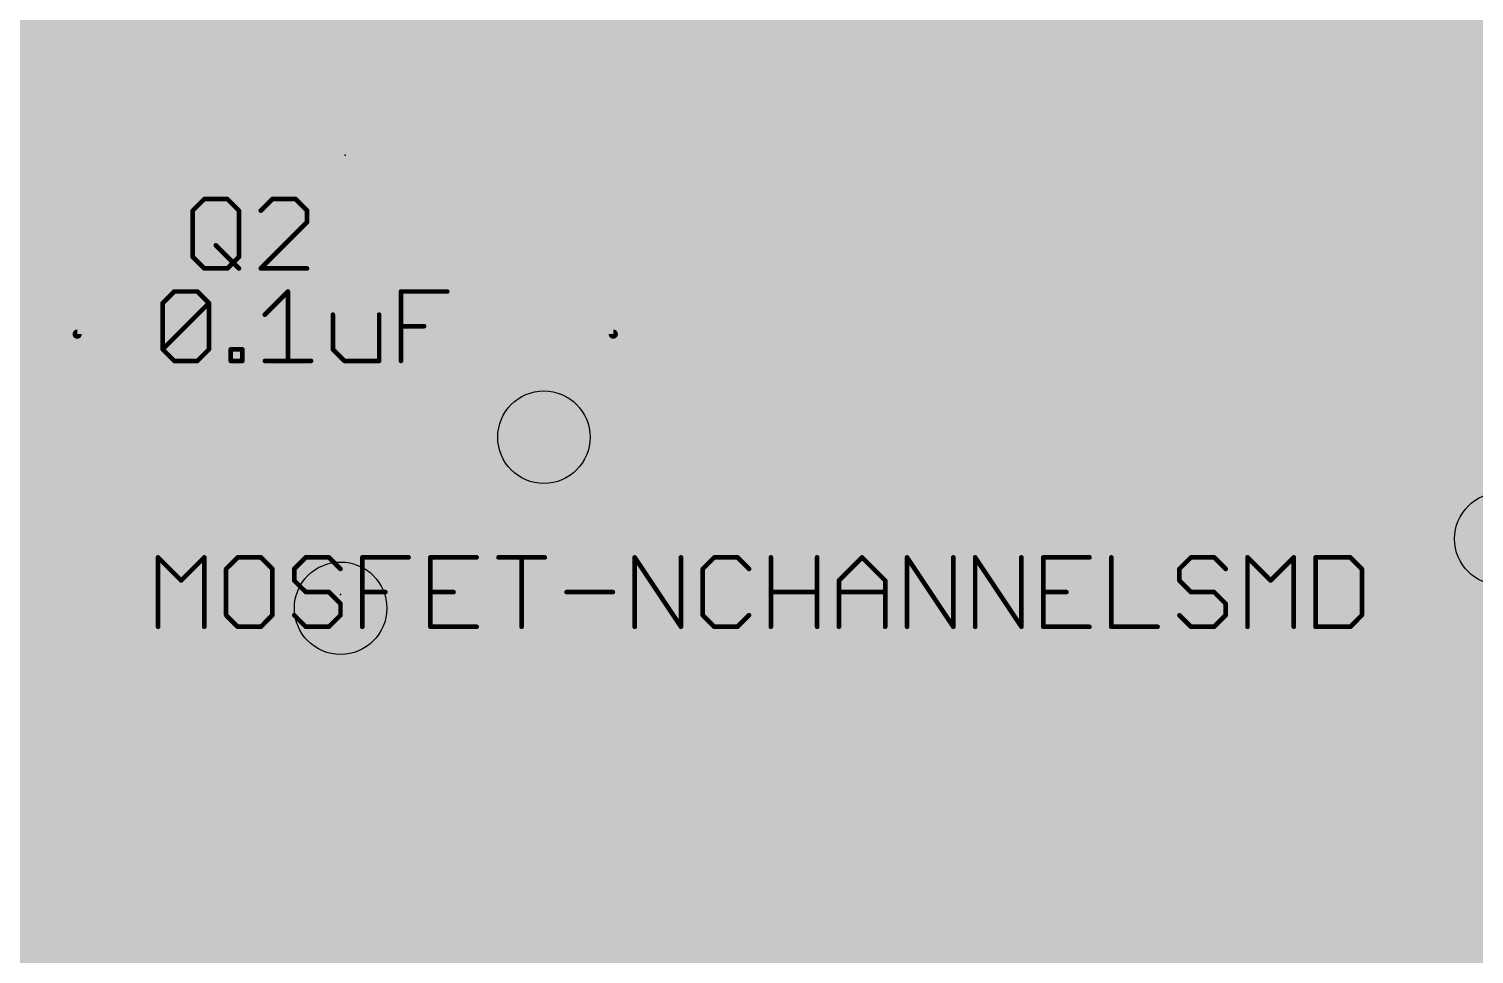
# Model space of a CAD drawing. Extents: x -29 to 78, y -15 to 28.
# Drawn here: x 13.65 to 21.6, y 6.79 to 11.87 of the extents above; entities that cross this region are included whole.
import ezdxf

# ---------------------------------------------------------------- set-up
doc = ezdxf.new("R2010")
doc.units = 0
for name, color, linetype in [('1', 12, 'CONTINUOUS'), ('16', 132, 'CONTINUOUS'), ('18', 110, 'CONTINUOUS'), ('201', 110, 'CONTINUOUS'), ('21', 41, 'CONTINUOUS'), ('22', 40, 'CONTINUOUS'), ('23', 53, 'CONTINUOUS'), ('25', 253, 'CONTINUOUS'), ('27', 253, 'CONTINUOUS'), ('29', 253, 'CONTINUOUS'), ('31', 253, 'CONTINUOUS'), ('35', 253, 'CONTINUOUS'), ('39', 12, 'CONTINUOUS'), ('44', 253, 'CONTINUOUS'), ('51', 53, 'CONTINUOUS')]:
    doc.layers.add(name, color=color, linetype=linetype)

# ---------------------------------------------------------------- blocks, each defined once
blk = doc.blocks.new('RECT')
blk.add_solid([(-0.5, -0.5), (0.5, -0.5), (-0.5, 0.5), (0.5, 0.5)])
blk = doc.blocks.new('ROUNDV')
at = {"const_width": 0.5}
blk.add_lwpolyline([(0, -0.25, 1), (0, 0.25, 1), (0, -0.25)], format="xyb", dxfattribs=at)

msp = doc.modelspace()

# ---------------------------------------------------------------- linework, layer by layer
at = {"layer": '1', "const_width": 0.254}
for points in [[(14.517, 11.176), (14.517, 13.2779)], [(9.906, 11.176), (14.517, 11.176)], [(14.517, 11.176), (14.5424, 11.176)], [(16.2424, 11.176), (16.9294, 10.489)], [(16.9294, 10.489), (18.032, 10.489)], [(19.05, 7.62), (21.59, 10.16)], [(21.59, 10.16), (24.13, 10.16)], [(13.9446, 9.4488), (14.3588, 9.863)], [(14.3588, 9.863), (15.367, 9.863)], [(16.4846, 9.6266), (16.317, 9.459)], [(13.9446, 9.0932), (13.9446, 9.4488)], [(16.317, 9.459), (16.317, 7.763)], [(13.5128, 8.6614), (13.9446, 9.0932)], [(21.7424, 9.0678), (20.832, 8.1574)], [(14.4932, 7.813), (15.367, 8.6868)], [(20.832, 8.1574), (20.832, 6.989)], [(14.417, 7.763), (14.417, 7.813)], [(14.417, 7.813), (14.4932, 7.813)], [(16.317, 7.763), (16.46, 7.62)], [(16.46, 7.62), (19.05, 7.62)]]:
    msp.add_lwpolyline(points, dxfattribs=at)
at = {"layer": '1', "const_width": 0.127}
for points in [[(14.517, 11.2395, 1), (14.517, 11.1125)], [(14.517, 11.1125, 1), (14.517, 11.2395)], [(14.5424, 11.1125, 1), (14.5424, 11.2395)], [(16.2873, 11.2209, 1), (16.1975, 11.1311)], [(14.4535, 11.176, 1), (14.5805, 11.176)], [(16.9294, 10.5525, 1), (16.9294, 10.4255)], [(16.8845, 10.4441, 1), (16.9743, 10.5339)], [(18.032, 10.4255, 1), (18.032, 10.5525)], [(21.59, 10.2235, 1), (21.59, 10.0965)], [(21.6349, 10.1151, 1), (21.5451, 10.2049)], [(14.3588, 9.9265, 1), (14.3588, 9.7995)], [(14.4037, 9.8181, 1), (14.3139, 9.9079)], [(15.367, 9.7995, 1), (15.367, 9.9265)], [(16.5295, 9.5817, 1), (16.4397, 9.6715)], [(14.0081, 9.4488, 1), (13.8811, 9.4488)], [(13.8997, 9.4937, 1), (13.9895, 9.4039)], [(16.3805, 9.459, 1), (16.2535, 9.459)], [(16.2721, 9.5039, 1), (16.3619, 9.4141)], [(13.9895, 9.0483, 1), (13.8997, 9.1381)], [(13.8811, 9.0932, 1), (14.0081, 9.0932)], [(15.4119, 8.6419, 1), (15.3221, 8.7317)], [(20.8955, 8.1574, 1), (20.7685, 8.1574)], [(20.7871, 8.2023, 1), (20.8769, 8.1125)], [(14.4805, 7.813, 1), (14.3535, 7.813)], [(14.417, 7.8765, 1), (14.417, 7.7495)], [(14.4483, 7.8579, 1), (14.5381, 7.7681)], [(14.4932, 7.7495, 1), (14.4932, 7.8765)], [(16.3619, 7.8079, 1), (16.2721, 7.7181)], [(14.3535, 7.763, 1), (14.4805, 7.763)], [(16.2535, 7.763, 1), (16.3805, 7.763)], [(16.46, 7.6835, 1), (16.46, 7.5565)], [(16.4151, 7.5751, 1), (16.5049, 7.6649)], [(19.0051, 7.6649, 1), (19.0949, 7.5751)], [(19.05, 7.5565, 1), (19.05, 7.6835)], [(20.7685, 6.989, 1), (20.8955, 6.989)]]:
    msp.add_lwpolyline(points, format="xyb", dxfattribs=at)
at = {"layer": '16', "const_width": 0.254}
for points in [[(12.1158, 9.6266), (16.4846, 9.6266)], [(15.367, 8.6868), (15.9512, 8.6868)], [(15.9512, 8.6868), (18.288, 6.35)]]:
    msp.add_lwpolyline(points, dxfattribs=at)
at = {"layer": '16', "const_width": 0.127}
for points in [[(16.4846, 9.5631, 1), (16.4846, 9.6901)], [(15.367, 8.7503, 1), (15.367, 8.6233)], [(15.9961, 8.7317, 1), (15.9063, 8.6419)], [(15.9512, 8.6233, 1), (15.9512, 8.7503)]]:
    msp.add_lwpolyline(points, format="xyb", dxfattribs=at)
at = {"layer": '21'}
for points, const_width in [([(15.3924, 11.2065), (15.3924, 11.1455)], 0.5588), ([(14.567, 9.463), (13.967, 9.463)], 0.2032), ([(13.967, 9.463), (13.967, 8.663)], 0.2032), ([(16.167, 9.463), (16.767, 9.463)], 0.2032), ([(16.767, 9.463), (16.767, 8.663)], 0.2032), ([(18.032, 6.989), (18.032, 7.989)], 0.2032), ([(18.032, 6.989), (19.032, 6.989)], 0.2032)]:
    msp.add_lwpolyline(points, dxfattribs=dict(at, const_width=const_width))
for points, const_width in [([(15.5321, 11.2065, 1), (15.2527, 11.2065)], 0.2794), ([(15.2527, 11.1455, 1), (15.5321, 11.1455)], 0.2794), ([(13.967, 9.5138, 1), (13.967, 9.4122)], 0.1016), ([(14.0178, 9.463, 1), (13.9162, 9.463)], 0.1016), ([(14.567, 9.4122, 1), (14.567, 9.5138)], 0.1016), ([(16.167, 9.5138, 1), (16.167, 9.4122)], 0.1016), ([(16.8178, 9.463, 1), (16.7162, 9.463)], 0.1016), ([(16.767, 9.4122, 1), (16.767, 9.5138)], 0.1016), ([(13.9162, 8.663, 1), (14.0178, 8.663)], 0.1016), ([(16.7162, 8.663, 1), (16.8178, 8.663)], 0.1016), ([(18.0828, 7.989, 1), (17.9812, 7.989)], 0.1016), ([(18.032, 7.0398, 1), (18.032, 6.9382)], 0.1016), ([(19.032, 6.9382, 1), (19.032, 7.0398)], 0.1016), ([(17.9812, 6.989, 1), (18.0828, 6.989)], 0.1016)]:
    msp.add_lwpolyline(points, format="xyb", dxfattribs=dict(at, const_width=const_width))
at = {"layer": '22', "const_width": 0.2794}
for points in [[(16.1616, 10.5296), (16.1616, 9.0297)], [(17.0031, 10.2796), (17.0031, 9.2797)], [(21.3689, 10.2796), (21.3689, 9.2797)], [(15.4117, 10.0296), (15.1617, 9.7796)], [(15.9117, 10.0296), (15.4117, 10.0296)], [(16.1616, 9.7796), (15.9117, 10.0296)], [(17.2531, 10.0296), (16.7531, 10.0296)], [(17.8903, 9.7796), (18.1403, 10.0296)], [(18.1403, 10.0296), (18.6403, 10.0296)], [(18.6403, 10.0296), (18.8902, 9.7796)], [(19.5275, 9.7796), (19.7775, 10.0296)], [(19.7775, 10.0296), (20.2774, 10.0296)], [(20.2774, 10.0296), (20.5274, 9.7796)], [(21.6188, 10.0296), (21.1189, 10.0296)], [(15.1617, 9.7796), (15.1617, 9.0297)], [(17.8903, 9.2797), (17.8903, 9.7796)], [(18.8902, 9.7796), (18.8902, 9.2797)], [(19.5275, 9.2797), (19.5275, 9.7796)], [(20.5274, 9.7796), (20.5274, 9.2797)], [(17.0031, 9.2797), (16.7531, 9.0297)], [(18.1403, 9.0297), (17.8903, 9.2797)], [(18.8902, 9.2797), (18.6403, 9.0297)], [(19.7775, 9.0297), (19.5275, 9.2797)], [(20.5274, 9.2797), (20.2774, 9.0297)], [(21.3689, 9.2797), (21.1189, 9.0297)], [(18.6403, 9.0297), (18.1403, 9.0297)], [(20.2774, 9.0297), (19.7775, 9.0297)]]:
    msp.add_lwpolyline(points, dxfattribs=at)
at = {"layer": '22', "const_width": 0.1397}
for points in [[(16.2315, 10.5296, 1), (16.0918, 10.5296)], [(17.073, 10.2796, 1), (16.9333, 10.2796)], [(21.4387, 10.2796, 1), (21.299, 10.2796)], [(15.4117, 10.0995, 1), (15.4117, 9.9598)], [(15.4611, 9.9802, 1), (15.3623, 10.079)], [(15.9611, 10.079, 1), (15.8623, 9.9802)], [(15.9117, 9.9598, 1), (15.9117, 10.0995)], [(16.7531, 10.0995, 1), (16.7531, 9.9598)], [(17.2531, 9.9598, 1), (17.2531, 10.0995)], [(18.1403, 10.0995, 1), (18.1403, 9.9598)], [(18.1897, 9.9802, 1), (18.0909, 10.079)], [(18.6897, 10.079, 1), (18.5909, 9.9802)], [(18.6403, 9.9598, 1), (18.6403, 10.0995)], [(19.7775, 10.0995, 1), (19.7775, 9.9598)], [(19.8268, 9.9802, 1), (19.7281, 10.079)], [(20.3268, 10.079, 1), (20.228, 9.9802)], [(20.2774, 9.9598, 1), (20.2774, 10.0995)], [(21.1189, 10.0995, 1), (21.1189, 9.9598)], [(21.6188, 9.9598, 1), (21.6188, 10.0995)], [(15.1123, 9.829, 1), (15.2111, 9.7302)], [(15.2316, 9.7796, 1), (15.0919, 9.7796)], [(16.1123, 9.7302, 1), (16.211, 9.829)], [(17.9602, 9.7796, 1), (17.8205, 9.7796)], [(17.8409, 9.829, 1), (17.9397, 9.7302)], [(18.9601, 9.7796, 1), (18.8204, 9.7796)], [(18.8408, 9.7302, 1), (18.9396, 9.829)], [(19.5973, 9.7796, 1), (19.4576, 9.7796)], [(19.4781, 9.829, 1), (19.5769, 9.7302)], [(20.5972, 9.7796, 1), (20.4575, 9.7796)], [(20.478, 9.7302, 1), (20.5768, 9.829)], [(17.0525, 9.2303, 1), (16.9537, 9.3291)], [(17.9397, 9.3291, 1), (17.8409, 9.2303)], [(18.9396, 9.2303, 1), (18.8408, 9.3291)], [(19.5769, 9.3291, 1), (19.4781, 9.2303)], [(20.5768, 9.2303, 1), (20.478, 9.3291)], [(21.4182, 9.2303, 1), (21.3195, 9.3291)], [(16.9333, 9.2797, 1), (17.073, 9.2797)], [(17.8205, 9.2797, 1), (17.9602, 9.2797)], [(18.8204, 9.2797, 1), (18.9601, 9.2797)], [(19.4576, 9.2797, 1), (19.5973, 9.2797)], [(20.4575, 9.2797, 1), (20.5972, 9.2797)], [(21.299, 9.2797, 1), (21.4387, 9.2797)], [(16.7037, 9.0791, 1), (16.8025, 8.9803)], [(18.1403, 9.0996, 1), (18.1403, 8.9598)], [(18.0909, 8.9803, 1), (18.1897, 9.0791)], [(18.5909, 9.0791, 1), (18.6897, 8.9803)], [(18.6403, 8.9598, 1), (18.6403, 9.0996)], [(19.7775, 9.0996, 1), (19.7775, 8.9598)], [(19.7281, 8.9803, 1), (19.8268, 9.0791)], [(20.228, 9.0791, 1), (20.3268, 8.9803)], [(20.2774, 8.9598, 1), (20.2774, 9.0996)], [(21.0695, 9.0791, 1), (21.1683, 8.9803)], [(15.0919, 9.0297, 1), (15.2316, 9.0297)], [(16.0918, 9.0297, 1), (16.2315, 9.0297)]]:
    msp.add_lwpolyline(points, format="xyb", dxfattribs=at)
at = {"layer": '23'}
for p in [(15.3924, 11.176), (15.367, 8.763)]:
    msp.add_point(p, dxfattribs=at)
at = {"layer": '25', "const_width": 0.0254}
for points in [[(14.5542, 10.8715), (14.6178, 10.935)], [(14.5542, 10.6173), (14.5542, 10.8715)], [(14.6178, 10.935), (14.7449, 10.935)], [(14.7449, 10.935), (14.8084, 10.8715)], [(14.8084, 10.8715), (14.8084, 10.6173)], [(14.992, 10.935), (14.9284, 10.8715)], [(15.1191, 10.935), (14.992, 10.935)], [(15.1826, 10.8715), (15.1191, 10.935)], [(15.1826, 10.8079), (15.1826, 10.8715)], [(14.9284, 10.5537), (15.1826, 10.8079)], [(14.6813, 10.6808), (14.8084, 10.5537)], [(14.6178, 10.5537), (14.5542, 10.6173)], [(14.7449, 10.5537), (14.6178, 10.5537)], [(14.8084, 10.6173), (14.7449, 10.5537)], [(15.1826, 10.5537), (14.9284, 10.5537)]]:
    msp.add_lwpolyline(points, dxfattribs=at)
at = {"layer": '25', "const_width": 0.0127}
for points in [[(14.5606, 10.8715, 1), (14.5479, 10.8715)], [(14.5497, 10.876, 1), (14.5587, 10.867)], [(14.6178, 10.9414, 1), (14.6178, 10.9287)], [(14.6222, 10.9305, 1), (14.6133, 10.9395)], [(14.7494, 10.9395, 1), (14.7404, 10.9305)], [(14.7449, 10.9287, 1), (14.7449, 10.9414)], [(14.8148, 10.8715, 1), (14.8021, 10.8715)], [(14.8039, 10.867, 1), (14.8129, 10.876)], [(14.9239, 10.876, 1), (14.9329, 10.867)], [(14.992, 10.9414, 1), (14.992, 10.9287)], [(14.9964, 10.9305, 1), (14.9875, 10.9395)], [(15.1236, 10.9395, 1), (15.1146, 10.9305)], [(15.1191, 10.9287, 1), (15.1191, 10.9414)], [(15.189, 10.8715, 1), (15.1763, 10.8715)], [(15.1781, 10.867, 1), (15.1871, 10.876)], [(15.1763, 10.8079, 1), (15.189, 10.8079)], [(15.1871, 10.8034, 1), (15.1781, 10.8124)], [(14.6858, 10.6853, 1), (14.6768, 10.6763)], [(14.5587, 10.6217, 1), (14.5497, 10.6128)], [(14.5479, 10.6173, 1), (14.5606, 10.6173)], [(14.6178, 10.5601, 1), (14.6178, 10.5474)], [(14.6133, 10.5492, 1), (14.6222, 10.5582)], [(14.7404, 10.5582, 1), (14.7494, 10.5492)], [(14.7449, 10.5474, 1), (14.7449, 10.5601)], [(14.8021, 10.6173, 1), (14.8148, 10.6173)], [(14.8129, 10.6128, 1), (14.8039, 10.6217)], [(14.8039, 10.5492, 1), (14.8129, 10.5582)], [(14.9284, 10.5601, 1), (14.9284, 10.5474)], [(14.9239, 10.5582, 1), (14.9329, 10.5492)], [(15.1826, 10.5474, 1), (15.1826, 10.5601)]]:
    msp.add_lwpolyline(points, format="xyb", dxfattribs=at)
at = {"layer": '27', "const_width": 0.0254}
for points in [[(14.3891, 10.3635), (14.4527, 10.427)], [(14.4527, 10.427), (14.5798, 10.427)], [(14.5798, 10.427), (14.6433, 10.3635)], [(14.9504, 10.2999), (15.0775, 10.427)], [(15.0775, 10.427), (15.0775, 10.0457)], [(15.6988, 10.0457), (15.6988, 10.427)], [(15.6988, 10.427), (15.953, 10.427)], [(14.3891, 10.1093), (14.3891, 10.3635)], [(14.3891, 10.1093), (14.6433, 10.3635)], [(14.6433, 10.3635), (14.6433, 10.1093)], [(15.3246, 10.2999), (15.3246, 10.1093)], [(15.5788, 10.0457), (15.5788, 10.2999)], [(15.6988, 10.2364), (15.8259, 10.2364)], [(14.4527, 10.0457), (14.3891, 10.1093)], [(14.6433, 10.1093), (14.5798, 10.0457)], [(14.7633, 10.0457), (14.7633, 10.1093)], [(14.7633, 10.1093), (14.8269, 10.1093)], [(14.8269, 10.1093), (14.8269, 10.0457)], [(15.3246, 10.1093), (15.3882, 10.0457)], [(14.5798, 10.0457), (14.4527, 10.0457)], [(14.8269, 10.0457), (14.7633, 10.0457)], [(14.9504, 10.0457), (15.2046, 10.0457)], [(15.3882, 10.0457), (15.5788, 10.0457)], [(14.3637, 8.5852), (14.3637, 8.9665)], [(14.3637, 8.9665), (14.4908, 8.8394)], [(14.4908, 8.8394), (14.6179, 8.9665)], [(14.6179, 8.9665), (14.6179, 8.5852)], [(14.8015, 8.9665), (14.7379, 8.903)], [(14.9286, 8.9665), (14.8015, 8.9665)], [(14.9921, 8.903), (14.9286, 8.9665)], [(15.1757, 8.9665), (15.1121, 8.903)], [(15.3028, 8.9665), (15.1757, 8.9665)], [(15.3663, 8.903), (15.3028, 8.9665)], [(15.4863, 8.5852), (15.4863, 8.9665)], [(15.4863, 8.9665), (15.7405, 8.9665)], [(16.1147, 8.9665), (15.8605, 8.9665)], [(15.8605, 8.9665), (15.8605, 8.5852)], [(16.2347, 8.9665), (16.4889, 8.9665)], [(16.3618, 8.5852), (16.3618, 8.9665)], [(16.9831, 8.5852), (16.9831, 8.9665)], [(16.9831, 8.9665), (17.2374, 8.5852)], [(17.2374, 8.5852), (17.2374, 8.9665)], [(17.4209, 8.9665), (17.3574, 8.903)], [(17.548, 8.9665), (17.4209, 8.9665)], [(17.6116, 8.903), (17.548, 8.9665)], [(17.7316, 8.5852), (17.7316, 8.9665)], [(17.9858, 8.9665), (17.9858, 8.5852)], [(18.1058, 8.8394), (18.2329, 8.9665)], [(18.2329, 8.9665), (18.36, 8.8394)], [(18.48, 8.5852), (18.48, 8.9665)], [(18.48, 8.9665), (18.7342, 8.5852)], [(18.7342, 8.5852), (18.7342, 8.9665)], [(18.8542, 8.5852), (18.8542, 8.9665)], [(18.8542, 8.9665), (19.1084, 8.5852)], [(19.1084, 8.5852), (19.1084, 8.9665)], [(19.4826, 8.9665), (19.2284, 8.9665)], [(19.2284, 8.9665), (19.2284, 8.5852)], [(19.6026, 8.9665), (19.6026, 8.5852)], [(20.0403, 8.9665), (19.9768, 8.903)], [(20.1675, 8.9665), (20.0403, 8.9665)], [(20.231, 8.903), (20.1675, 8.9665)], [(20.351, 8.5852), (20.351, 8.9665)], [(20.351, 8.9665), (20.4781, 8.8394)], [(20.4781, 8.8394), (20.6052, 8.9665)], [(20.6052, 8.9665), (20.6052, 8.5852)], [(20.7252, 8.9665), (20.7252, 8.5852)], [(20.9159, 8.9665), (20.7252, 8.9665)], [(20.9794, 8.903), (20.9159, 8.9665)], [(14.7379, 8.903), (14.7379, 8.6488)], [(14.9921, 8.6488), (14.9921, 8.903)], [(15.1121, 8.903), (15.1121, 8.8394)], [(17.3574, 8.903), (17.3574, 8.6488)], [(19.9768, 8.903), (19.9768, 8.8394)], [(20.9794, 8.6488), (20.9794, 8.903)], [(15.1121, 8.8394), (15.1757, 8.7759)], [(18.1058, 8.5852), (18.1058, 8.8394)], [(18.36, 8.8394), (18.36, 8.5852)], [(19.9768, 8.8394), (20.0403, 8.7759)], [(15.1757, 8.7759), (15.3028, 8.7759)], [(15.3028, 8.7759), (15.3663, 8.7123)], [(15.4863, 8.7759), (15.6134, 8.7759)], [(15.8605, 8.7759), (15.9876, 8.7759)], [(16.6089, 8.7759), (16.8632, 8.7759)], [(17.7316, 8.7759), (17.9858, 8.7759)], [(18.1058, 8.7759), (18.36, 8.7759)], [(19.2284, 8.7759), (19.3555, 8.7759)], [(20.0403, 8.7759), (20.1675, 8.7759)], [(20.1675, 8.7759), (20.231, 8.7123)], [(14.7379, 8.6488), (14.8015, 8.5852)], [(14.9286, 8.5852), (14.9921, 8.6488)], [(15.1757, 8.5852), (15.1121, 8.6488)], [(15.3663, 8.6488), (15.3028, 8.5852)], [(15.3663, 8.7123), (15.3663, 8.6488)], [(17.3574, 8.6488), (17.4209, 8.5852)], [(17.548, 8.5852), (17.6116, 8.6488)], [(20.0403, 8.5852), (19.9768, 8.6488)], [(20.231, 8.6488), (20.1675, 8.5852)], [(20.231, 8.7123), (20.231, 8.6488)], [(20.9159, 8.5852), (20.9794, 8.6488)], [(14.8015, 8.5852), (14.9286, 8.5852)], [(15.3028, 8.5852), (15.1757, 8.5852)], [(15.8605, 8.5852), (16.1147, 8.5852)], [(17.4209, 8.5852), (17.548, 8.5852)], [(19.2284, 8.5852), (19.4826, 8.5852)], [(19.6026, 8.5852), (19.8568, 8.5852)], [(20.1675, 8.5852), (20.0403, 8.5852)], [(20.7252, 8.5852), (20.9159, 8.5852)]]:
    msp.add_lwpolyline(points, dxfattribs=at)
at = {"layer": '27', "const_width": 0.0127}
for points in [[(14.4527, 10.4334, 1), (14.4527, 10.4207)], [(14.4571, 10.4225, 1), (14.4482, 10.4315)], [(14.5843, 10.4315, 1), (14.5753, 10.4225)], [(14.5798, 10.4207, 1), (14.5798, 10.4334)], [(15.0839, 10.427, 1), (15.0712, 10.427)], [(15.082, 10.4225, 1), (15.073, 10.4315)], [(15.6988, 10.4334, 1), (15.6988, 10.4207)], [(15.7052, 10.427, 1), (15.6925, 10.427)], [(15.953, 10.4207, 1), (15.953, 10.4334)], [(14.3846, 10.368, 1), (14.3936, 10.359)], [(14.3955, 10.3635, 1), (14.3828, 10.3635)], [(14.6497, 10.3635, 1), (14.637, 10.3635)], [(14.6478, 10.359, 1), (14.6388, 10.368)], [(14.6388, 10.359, 1), (14.6478, 10.368)], [(14.9459, 10.3044, 1), (14.9549, 10.2954)], [(15.331, 10.2999, 1), (15.3183, 10.2999)], [(15.5852, 10.2999, 1), (15.5725, 10.2999)], [(15.6988, 10.2427, 1), (15.6988, 10.23)], [(15.8259, 10.23, 1), (15.8259, 10.2427)], [(14.3936, 10.1137, 1), (14.3846, 10.1048)], [(14.3846, 10.1137, 1), (14.3936, 10.1048)], [(14.3828, 10.1093, 1), (14.3955, 10.1093)], [(14.637, 10.1093, 1), (14.6497, 10.1093)], [(14.6478, 10.1048, 1), (14.6388, 10.1137)], [(14.7697, 10.1093, 1), (14.757, 10.1093)], [(14.7633, 10.1156, 1), (14.7633, 10.1029)], [(14.8332, 10.1093, 1), (14.8205, 10.1093)], [(14.8269, 10.1029, 1), (14.8269, 10.1156)], [(15.3291, 10.1137, 1), (15.3201, 10.1048)], [(15.3183, 10.1093, 1), (15.331, 10.1093)], [(14.4527, 10.052, 1), (14.4527, 10.0394)], [(14.4482, 10.0412, 1), (14.4571, 10.0502)], [(14.5753, 10.0502, 1), (14.5843, 10.0412)], [(14.5798, 10.0394, 1), (14.5798, 10.052)], [(14.757, 10.0457, 1), (14.7697, 10.0457)], [(14.7633, 10.052, 1), (14.7633, 10.0394)], [(14.8205, 10.0457, 1), (14.8332, 10.0457)], [(14.8269, 10.0394, 1), (14.8269, 10.052)], [(14.9504, 10.052, 1), (14.9504, 10.0394)], [(15.0712, 10.0457, 1), (15.0839, 10.0457)], [(15.2046, 10.0394, 1), (15.2046, 10.052)], [(15.3882, 10.052, 1), (15.3882, 10.0394)], [(15.3837, 10.0412, 1), (15.3927, 10.0502)], [(15.5725, 10.0457, 1), (15.5852, 10.0457)], [(15.5788, 10.0394, 1), (15.5788, 10.052)], [(15.6925, 10.0457, 1), (15.7052, 10.0457)], [(14.3701, 8.9665, 1), (14.3574, 8.9665)], [(14.3682, 8.971, 1), (14.3592, 8.962)], [(14.6243, 8.9665, 1), (14.6116, 8.9665)], [(14.6224, 8.962, 1), (14.6134, 8.971)], [(14.8015, 8.9729, 1), (14.8015, 8.9602)], [(14.8059, 8.962, 1), (14.797, 8.971)], [(14.9331, 8.971, 1), (14.9241, 8.962)], [(14.9286, 8.9602, 1), (14.9286, 8.9729)], [(15.1757, 8.9729, 1), (15.1757, 8.9602)], [(15.1802, 8.962, 1), (15.1712, 8.971)], [(15.3073, 8.971, 1), (15.2983, 8.962)], [(15.3028, 8.9602, 1), (15.3028, 8.9729)], [(15.4863, 8.9729, 1), (15.4863, 8.9602)], [(15.4927, 8.9665, 1), (15.48, 8.9665)], [(15.7405, 8.9602, 1), (15.7405, 8.9729)], [(15.8605, 8.9729, 1), (15.8605, 8.9602)], [(15.8669, 8.9665, 1), (15.8542, 8.9665)], [(16.1147, 8.9602, 1), (16.1147, 8.9729)], [(16.2347, 8.9729, 1), (16.2347, 8.9602)], [(16.3682, 8.9665, 1), (16.3555, 8.9665)], [(16.4889, 8.9602, 1), (16.4889, 8.9729)], [(16.9895, 8.9665, 1), (16.9768, 8.9665)], [(16.9884, 8.97, 1), (16.9779, 8.963)], [(17.2437, 8.9665, 1), (17.231, 8.9665)], [(17.4209, 8.9729, 1), (17.4209, 8.9602)], [(17.4254, 8.962, 1), (17.4164, 8.971)], [(17.5525, 8.971, 1), (17.5435, 8.962)], [(17.548, 8.9602, 1), (17.548, 8.9729)], [(17.7379, 8.9665, 1), (17.7252, 8.9665)], [(17.9921, 8.9665, 1), (17.9794, 8.9665)], [(18.2374, 8.971, 1), (18.2284, 8.962)], [(18.2374, 8.962, 1), (18.2284, 8.971)], [(18.4863, 8.9665, 1), (18.4736, 8.9665)], [(18.4853, 8.97, 1), (18.4747, 8.963)], [(18.7405, 8.9665, 1), (18.7278, 8.9665)], [(18.8605, 8.9665, 1), (18.8478, 8.9665)], [(18.8595, 8.97, 1), (18.8489, 8.963)], [(19.1147, 8.9665, 1), (19.102, 8.9665)], [(19.2284, 8.9729, 1), (19.2284, 8.9602)], [(19.2347, 8.9665, 1), (19.222, 8.9665)], [(19.4826, 8.9602, 1), (19.4826, 8.9729)], [(19.6089, 8.9665, 1), (19.5962, 8.9665)], [(20.0403, 8.9729, 1), (20.0403, 8.9602)], [(20.0448, 8.962, 1), (20.0359, 8.971)], [(20.1719, 8.971, 1), (20.163, 8.962)], [(20.1675, 8.9602, 1), (20.1675, 8.9729)], [(20.3555, 8.971, 1), (20.3465, 8.962)], [(20.3574, 8.9665, 1), (20.3447, 8.9665)], [(20.6116, 8.9665, 1), (20.5989, 8.9665)], [(20.6097, 8.962, 1), (20.6007, 8.971)], [(20.7252, 8.9729, 1), (20.7252, 8.9602)], [(20.7316, 8.9665, 1), (20.7189, 8.9665)], [(20.9204, 8.971, 1), (20.9114, 8.962)], [(20.9159, 8.9602, 1), (20.9159, 8.9729)], [(14.7334, 8.9075, 1), (14.7424, 8.8985)], [(14.7443, 8.903, 1), (14.7316, 8.903)], [(14.9985, 8.903, 1), (14.9858, 8.903)], [(14.9876, 8.8985, 1), (14.9966, 8.9075)], [(15.1076, 8.9075, 1), (15.1166, 8.8985)], [(15.1185, 8.903, 1), (15.1058, 8.903)], [(15.3618, 8.8985, 1), (15.3708, 8.9075)], [(17.3637, 8.903, 1), (17.351, 8.903)], [(17.3529, 8.9075, 1), (17.3618, 8.8985)], [(17.6071, 8.8985, 1), (17.6161, 8.9075)], [(19.9831, 8.903, 1), (19.9704, 8.903)], [(19.9723, 8.9075, 1), (19.9813, 8.8985)], [(20.2265, 8.8985, 1), (20.2355, 8.9075)], [(20.9858, 8.903, 1), (20.9731, 8.903)], [(20.9749, 8.8985, 1), (20.9839, 8.9075)], [(14.4863, 8.8439, 1), (14.4953, 8.8349)], [(14.4863, 8.8349, 1), (14.4953, 8.8439)], [(15.1166, 8.8439, 1), (15.1076, 8.8349)], [(15.1058, 8.8394, 1), (15.1185, 8.8394)], [(18.1121, 8.8394, 1), (18.0994, 8.8394)], [(18.1013, 8.8439, 1), (18.1103, 8.8349)], [(18.3663, 8.8394, 1), (18.3536, 8.8394)], [(18.3555, 8.8349, 1), (18.3645, 8.8439)], [(19.9813, 8.8439, 1), (19.9723, 8.8349)], [(19.9704, 8.8394, 1), (19.9831, 8.8394)], [(20.4736, 8.8439, 1), (20.4826, 8.8349)], [(20.4736, 8.8349, 1), (20.4826, 8.8439)], [(15.1757, 8.7822, 1), (15.1757, 8.7695)], [(15.1712, 8.7714, 1), (15.1802, 8.7804)], [(15.3073, 8.7804, 1), (15.2983, 8.7714)], [(15.3028, 8.7695, 1), (15.3028, 8.7822)], [(15.4863, 8.7822, 1), (15.4863, 8.7695)], [(15.6134, 8.7695, 1), (15.6134, 8.7822)], [(15.8605, 8.7822, 1), (15.8605, 8.7695)], [(15.9876, 8.7695, 1), (15.9876, 8.7822)], [(16.6089, 8.7822, 1), (16.6089, 8.7695)], [(16.8632, 8.7695, 1), (16.8632, 8.7822)], [(17.7316, 8.7822, 1), (17.7316, 8.7695)], [(17.9858, 8.7695, 1), (17.9858, 8.7822)], [(18.1058, 8.7822, 1), (18.1058, 8.7695)], [(18.36, 8.7695, 1), (18.36, 8.7822)], [(19.2284, 8.7822, 1), (19.2284, 8.7695)], [(19.3555, 8.7695, 1), (19.3555, 8.7822)], [(20.0403, 8.7822, 1), (20.0403, 8.7695)], [(20.0359, 8.7714, 1), (20.0448, 8.7804)], [(20.1719, 8.7804, 1), (20.163, 8.7714)], [(20.1675, 8.7695, 1), (20.1675, 8.7822)], [(14.7424, 8.6532, 1), (14.7334, 8.6443)], [(14.9966, 8.6443, 1), (14.9876, 8.6532)], [(15.1166, 8.6532, 1), (15.1076, 8.6443)], [(15.3727, 8.7123, 1), (15.36, 8.7123)], [(15.3618, 8.7078, 1), (15.3708, 8.7168)], [(15.3708, 8.6443, 1), (15.3618, 8.6532)], [(17.3618, 8.6532, 1), (17.3529, 8.6443)], [(17.6161, 8.6443, 1), (17.6071, 8.6532)], [(19.9813, 8.6532, 1), (19.9723, 8.6443)], [(20.2374, 8.7123, 1), (20.2247, 8.7123)], [(20.2265, 8.7078, 1), (20.2355, 8.7168)], [(20.2355, 8.6443, 1), (20.2265, 8.6532)], [(20.9839, 8.6443, 1), (20.9749, 8.6532)], [(14.3574, 8.5852, 1), (14.3701, 8.5852)], [(14.6116, 8.5852, 1), (14.6243, 8.5852)], [(14.7316, 8.6488, 1), (14.7443, 8.6488)], [(14.8015, 8.5915, 1), (14.8015, 8.5789)], [(14.797, 8.5807, 1), (14.8059, 8.5897)], [(14.9241, 8.5897, 1), (14.9331, 8.5807)], [(14.9286, 8.5789, 1), (14.9286, 8.5915)], [(14.9858, 8.6488, 1), (14.9985, 8.6488)], [(15.1757, 8.5915, 1), (15.1757, 8.5789)], [(15.1712, 8.5807, 1), (15.1802, 8.5897)], [(15.2983, 8.5897, 1), (15.3073, 8.5807)], [(15.3028, 8.5789, 1), (15.3028, 8.5915)], [(15.36, 8.6488, 1), (15.3727, 8.6488)], [(15.48, 8.5852, 1), (15.4927, 8.5852)], [(15.8605, 8.5915, 1), (15.8605, 8.5789)], [(15.8542, 8.5852, 1), (15.8669, 8.5852)], [(16.1147, 8.5789, 1), (16.1147, 8.5915)], [(16.3555, 8.5852, 1), (16.3682, 8.5852)], [(16.9768, 8.5852, 1), (16.9895, 8.5852)], [(17.231, 8.5852, 1), (17.2437, 8.5852)], [(17.2321, 8.5817, 1), (17.2426, 8.5887)], [(17.351, 8.6488, 1), (17.3637, 8.6488)], [(17.4209, 8.5915, 1), (17.4209, 8.5789)], [(17.4164, 8.5807, 1), (17.4254, 8.5897)], [(17.5435, 8.5897, 1), (17.5525, 8.5807)], [(17.548, 8.5789, 1), (17.548, 8.5915)], [(17.7252, 8.5852, 1), (17.7379, 8.5852)], [(17.9794, 8.5852, 1), (17.9921, 8.5852)], [(18.0994, 8.5852, 1), (18.1121, 8.5852)], [(18.3536, 8.5852, 1), (18.3663, 8.5852)], [(18.4736, 8.5852, 1), (18.4863, 8.5852)], [(18.7278, 8.5852, 1), (18.7405, 8.5852)], [(18.7289, 8.5817, 1), (18.7395, 8.5887)], [(18.8478, 8.5852, 1), (18.8605, 8.5852)], [(19.102, 8.5852, 1), (19.1147, 8.5852)], [(19.1031, 8.5817, 1), (19.1137, 8.5887)], [(19.2284, 8.5915, 1), (19.2284, 8.5789)], [(19.222, 8.5852, 1), (19.2347, 8.5852)], [(19.4826, 8.5789, 1), (19.4826, 8.5915)], [(19.6026, 8.5915, 1), (19.6026, 8.5789)], [(19.5962, 8.5852, 1), (19.6089, 8.5852)], [(19.8568, 8.5789, 1), (19.8568, 8.5915)], [(20.0403, 8.5915, 1), (20.0403, 8.5789)], [(20.0359, 8.5807, 1), (20.0448, 8.5897)], [(20.163, 8.5897, 1), (20.1719, 8.5807)], [(20.1675, 8.5789, 1), (20.1675, 8.5915)], [(20.2247, 8.6488, 1), (20.2374, 8.6488)], [(20.3447, 8.5852, 1), (20.3574, 8.5852)], [(20.5989, 8.5852, 1), (20.6116, 8.5852)], [(20.7252, 8.5915, 1), (20.7252, 8.5789)], [(20.7189, 8.5852, 1), (20.7316, 8.5852)], [(20.9114, 8.5897, 1), (20.9204, 8.5807)], [(20.9159, 8.5789, 1), (20.9159, 8.5915)], [(20.9731, 8.6488, 1), (20.9858, 8.6488)]]:
    msp.add_lwpolyline(points, format="xyb", dxfattribs=at)
at = {"layer": '39', "const_width": 0.0508}
for points in [[(13.9194, 10.193), (13.9194, 12.159)], [(16.8654, 12.159), (16.8654, 10.193)], [(16.8654, 10.193), (13.9194, 10.193)]]:
    msp.add_lwpolyline(points, dxfattribs=at)
at = {"layer": '39', "const_width": 0.0254}
for points in [[(13.9194, 10.2057, 1), (13.9194, 10.1803)], [(13.9067, 10.193, 1), (13.9321, 10.193)], [(16.8527, 10.193, 1), (16.8781, 10.193)], [(16.8654, 10.1803, 1), (16.8654, 10.2057)]]:
    msp.add_lwpolyline(points, format="xyb", dxfattribs=at)
at = {"layer": '44'}
for centre in [(16.4846, 9.6266), (21.7424, 9.0678), (15.367, 8.6868)]:
    msp.add_circle(centre, 0.254, dxfattribs=at)
at = {"layer": '51'}
for points, const_width in [([(18.032, 20.189), (18.032, 6.989)], 0.127), ([(15.0364, 11.608), (15.7484, 11.608)], 0.1016), ([(15.0364, 10.757), (15.7484, 10.757)], 0.1016), ([(13.9446, 8.1026), (13.9446, 9.4234)], 0.1524), ([(13.9446, 9.4234), (16.7894, 9.4234)], 0.1524), ([(16.7894, 9.4234), (16.7894, 8.1026)], 0.1524), ([(16.7894, 8.1026), (13.9446, 8.1026)], 0.1524), ([(18.032, 6.989), (43.832, 6.989)], 0.127)]:
    msp.add_lwpolyline(points, dxfattribs=dict(at, const_width=const_width))
for points, const_width in [([(15.0364, 11.6334, 1), (15.0364, 11.5826)], 0.0508), ([(15.7484, 11.5826, 1), (15.7484, 11.6334)], 0.0508), ([(15.0364, 10.7824, 1), (15.0364, 10.7316)], 0.0508), ([(15.7484, 10.7316, 1), (15.7484, 10.7824)], 0.0508), ([(13.9827, 9.4234, 1), (13.9065, 9.4234)], 0.0762), ([(13.9446, 9.4615, 1), (13.9446, 9.3853)], 0.0762), ([(16.8275, 9.4234, 1), (16.7513, 9.4234)], 0.0762), ([(16.7894, 9.3853, 1), (16.7894, 9.4615)], 0.0762), ([(13.9446, 8.1407, 1), (13.9446, 8.0645)], 0.0762), ([(13.9065, 8.1026, 1), (13.9827, 8.1026)], 0.0762), ([(16.7513, 8.1026, 1), (16.8275, 8.1026)], 0.0762), ([(16.7894, 8.0645, 1), (16.7894, 8.1407)], 0.0762), ([(18.032, 7.0208, 1), (18.032, 6.9573)], 0.0635), ([(18.0003, 6.989, 1), (18.0637, 6.989)], 0.0635)]:
    msp.add_lwpolyline(points, format="xyb", dxfattribs=dict(at, const_width=const_width))

# ---------------------------------------------------------------- block references
at = {"layer": '1', "xscale": 0.8, "yscale": 1.6}
for p, rotation in [((18.032, 11.689), 270), ((18.032, 10.489), 270), ((18.032, 9.4668), 270), ((20.832, 6.989), 180)]:
    msp.add_blockref('RECT', p, dxfattribs=dict(at, rotation=rotation))
at = {"layer": '1', "xscale": 1.1}
for p in [(14.5424, 11.176), (16.2424, 11.176)]:
    msp.add_blockref('RECT', p, dxfattribs=at)
at = {"layer": '1', "xscale": 0.8, "yscale": 0.9}
for p in [(15.367, 9.863), (14.417, 7.763), (16.317, 7.763)]:
    msp.add_blockref('RECT', p, dxfattribs=at)
at = {"layer": '18', "xscale": 1.016, "yscale": 1.016}
for p in [(16.4846, 9.6266), (16.4846, 9.6266), (21.7424, 9.0678), (21.7424, 9.0678), (15.367, 8.6868), (15.367, 8.6868)]:
    msp.add_blockref('ROUNDV', p, dxfattribs=at)
at = {"layer": '201', "xscale": 35.9867}
for p, yscale in [((17.9349, 11.9177), 0.1168), ((17.9349, 11.8009), 0.1169), ((17.9349, 11.684), 0.1168), ((17.9349, 11.5672), 0.1168), ((17.9349, 11.4504), 0.1169), ((17.9349, 11.3335), 0.1168), ((17.9349, 11.2167), 0.1169), ((17.9349, 11.0998), 0.1168), ((17.9349, 10.983), 0.1168), ((17.9349, 10.8662), 0.1169), ((17.9349, 10.7493), 0.1168), ((17.9349, 10.6325), 0.1169), ((17.9349, 10.5156), 0.1168), ((17.9349, 10.3988), 0.1168), ((17.9349, 10.282), 0.1169), ((17.9349, 10.1651), 0.1168), ((17.9349, 10.0483), 0.1169), ((17.9349, 9.9314), 0.1168), ((17.9349, 9.8146), 0.1168), ((17.9349, 9.6978), 0.1169), ((17.9349, 9.5809), 0.1168), ((17.9349, 9.4641), 0.1169), ((17.9349, 9.3472), 0.1168), ((17.9349, 9.2304), 0.1168), ((17.9349, 9.1136), 0.1169), ((17.9349, 8.9967), 0.1168), ((17.9349, 8.8799), 0.1169), ((17.9349, 8.763), 0.1168), ((17.9349, 8.6462), 0.1168), ((17.9349, 8.5294), 0.1169), ((17.9349, 8.4125), 0.1168), ((17.9349, 8.2957), 0.1169), ((17.9349, 8.1788), 0.1168), ((17.9349, 8.062), 0.1168), ((17.9349, 7.9452), 0.1169), ((17.9349, 7.8283), 0.1168), ((17.9349, 7.7115), 0.1169), ((17.9349, 7.5946), 0.1168), ((17.9349, 7.4778), 0.1168), ((17.9349, 7.361), 0.1169), ((17.9349, 7.2441), 0.1168), ((17.9349, 7.1273), 0.1169), ((17.9349, 7.0104), 0.1168), ((17.9349, 6.8936), 0.1168), ((17.9349, 6.7768), 0.1169)]:
    msp.add_blockref('RECT', p, dxfattribs=dict(at, yscale=yscale))
at = {"layer": '29', "xscale": 1.0032, "yscale": 1.8032}
for p, rotation in [((18.032, 11.689), 270), ((18.032, 10.489), 270), ((18.032, 9.4668), 270), ((20.832, 6.989), 180), ((22.032, 6.989), 180)]:
    msp.add_blockref('RECT', p, dxfattribs=dict(at, rotation=rotation))
at = {"layer": '29'}
for p, xscale, yscale in [((14.5424, 11.176), 1.3032, 1.2032), ((16.2424, 11.176), 1.3032, 1.2032), ((15.367, 9.863), 1.0032, 1.1032), ((14.417, 7.763), 1.0032, 1.1032), ((16.317, 7.763), 1.0032, 1.1032)]:
    msp.add_blockref('RECT', p, dxfattribs=dict(at, xscale=xscale, yscale=yscale))
at = {"layer": '31', "xscale": 0.8, "yscale": 1.6}
for p, rotation in [((18.032, 11.689), 270), ((18.032, 10.489), 270), ((18.032, 9.4668), 270), ((20.832, 6.989), 180)]:
    msp.add_blockref('RECT', p, dxfattribs=dict(at, rotation=rotation))
at = {"layer": '31', "xscale": 1.1}
for p in [(14.5424, 11.176), (16.2424, 11.176)]:
    msp.add_blockref('RECT', p, dxfattribs=at)
at = {"layer": '31', "xscale": 0.8, "yscale": 0.9}
for p in [(15.367, 9.863), (14.417, 7.763), (16.317, 7.763)]:
    msp.add_blockref('RECT', p, dxfattribs=at)
at = {"layer": '35', "xscale": 0.3998, "yscale": 0.6}
msp.add_blockref('RECT', (15.3924, 11.176), dxfattribs=at)
at = {"layer": '51', "xscale": 0.5001, "yscale": 0.95}
for p in [(14.8043, 11.1811), (15.9727, 11.1811)]:
    msp.add_blockref('RECT', p, dxfattribs=at)

doc.saveas('drawing.dxf')
